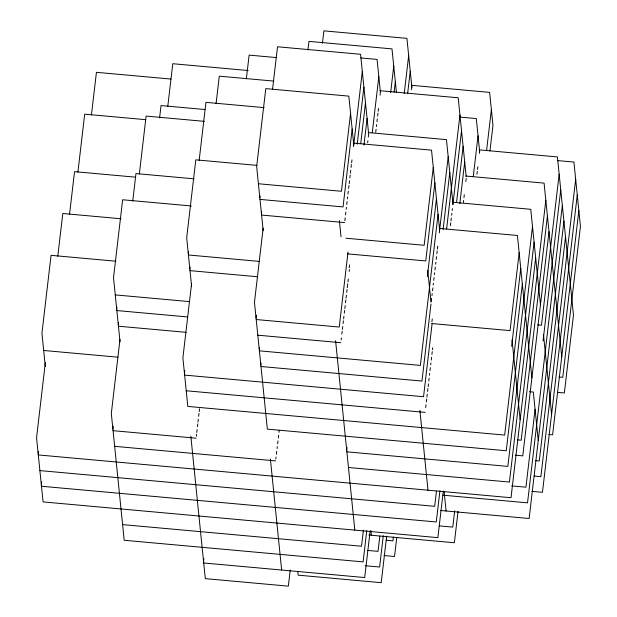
<?xml version="1.0" encoding="UTF-8"?>
<svg xmlns="http://www.w3.org/2000/svg" width="617" height="617" viewBox="0 0 617 617"><rect width="100%" height="100%" fill="white"/><g stroke="black" fill="none" stroke-linecap="round" stroke-linejoin="round"><path stroke-width="0.93" d="M45.342 362.649L36.557 437.738L43.074 501.906L437.862 537.631L443.307 491.055M57.79 256.263L62.795 213.497L121.017 218.765M38.146 453.395L38.37 451.497M69.536 214.423L74.541 171.657L135.624 177.179M41.324 484.707L41.663 481.862M77.904 172.135L84.691 114.16L145.774 119.683M91.424 115.086L96.429 72.32L170.878 79.053M116.69 309.017L116.914 307.112M118.279 324.673L118.503 322.768M132.74 201.142L135.964 173.578L194.185 178.845M119.991 339.342L111.315 413.483L124.194 540.268L363.105 561.886L366.776 530.527M139.334 174.063L146.113 116.081L204.335 121.348M112.903 429.139L113.235 426.285M159.595 117.909L161.037 105.553L204.944 109.525M167.778 106.486L172.783 63.713L248.181 70.539M188.27 253.44L188.494 251.543M199.168 160.327L205.947 102.353L264.169 107.62M189.859 269.097L190.082 267.2M191.563 283.774L182.887 357.906L187.815 406.418L504.667 435.085L522.344 283.997M184.475 373.563L184.815 370.709M216.058 103.733L219.282 76.169L273.686 81.089M196.322 436.273L196.545 434.36M196.769 432.455L197.101 429.609M197.432 426.756L197.764 423.91M197.988 422.013L198.319 419.159M198.659 416.313L198.99 413.467M199.214 411.562L199.546 408.716M246.345 78.868L249.129 55.114L276.809 57.612M203.564 561.439L203.895 558.586M259.842 197.872L260.065 195.967M272.521 89.55L277.527 46.776L360.559 54.288L368.673 134.113L368.334 136.982M261.438 213.528L261.654 211.623M263.143 228.197L254.466 302.338L267.346 429.123L506.256 450.742L532.494 226.501M256.055 317.994L256.387 315.14M259.233 349.307L259.456 347.402M260.829 364.963L261.045 363.058M307.96 49.931L308.963 41.378L391.996 48.89L396.438 92.627M322.436 43.205L323.886 30.85L406.919 38.362L411.886 87.244M275.845 458.986L276.069 457.074M276.408 454.212L276.74 451.366M277.072 448.52L277.295 446.615M277.627 443.77L277.958 440.924M278.29 438.07L278.629 435.224M278.961 432.378L279.185 430.473M290.237 569.992L288.347 586.15L205.307 578.638L190.838 436.188M350.572 113.327L341.448 191.27L258.407 183.75M352.16 128.984L343.037 206.926L260.004 199.407M344.849 220.662L345.188 217.793M345.52 214.947L345.852 212.094M346.191 209.248L346.407 207.351M346.746 204.497L347.078 201.651M347.41 198.805L347.633 196.9M347.965 194.054L348.297 191.208M348.636 188.355L348.967 185.509M349.191 183.611L349.523 180.758M349.854 177.912L350.186 175.066M350.41 173.169L350.741 170.315M351.081 167.469L351.412 164.616M351.636 162.718L351.968 159.872M353.526 146.576L362.31 71.487M357.228 144.17L363.899 87.144M348.034 251.96L339.25 327.049L256.209 319.529M360.706 143.668L365.488 102.8M349.214 267.755L349.554 264.878M341.17 339.828L341.394 337.915M341.841 334.121L342.173 331.267M342.396 329.37L342.728 326.524M343.067 323.67L343.399 320.825M343.623 318.927L343.954 316.074M344.286 313.228L344.618 310.382M344.841 308.477L345.173 305.631M345.512 302.785L345.844 299.931M346.068 298.034L346.399 295.188M346.731 292.335L347.062 289.489M347.286 287.591L347.733 283.789M347.957 281.892L348.289 279.046M349.176 271.449L349.399 269.552M363.968 145.072L367.084 118.456M367.67 142.666L367.894 140.769M372.259 132.694L378.823 76.616M375.738 132.192L376.077 129.346M376.409 126.493L376.632 124.595M376.964 121.75L377.296 118.896M377.627 116.05L377.966 113.204M378.182 111.299L378.522 108.453M380.08 95.141L380.411 92.272L377.072 59.417L360.852 57.952M346.715 450.294L347.047 447.441M390.63 92.704L393.746 66.088M394.109 92.203L395.335 81.745M404.22 93.576L408.67 55.561M407.698 93.074L410.259 71.217M411.508 89.743L411.847 86.874M363.405 530.072L361.508 546.23L122.598 524.612M370.146 530.975L364.693 577.543L203.718 562.982M379.802 536.158L378.02 551.359L367.524 550.41M383.288 535.656L379.617 567.015L365.295 565.72M386.658 536.104L381.206 582.672L298.165 575.16L297.78 571.342M433.273 167.346L424.157 245.288L345.89 238.208M393.391 537.029L392.944 540.831L386.265 540.23M434.869 183.002L425.745 260.945L347.479 253.865M396.762 537.484L394.533 556.488L384.036 555.539M427.334 276.601L436.458 198.659M438.047 214.315L420.362 365.411L259.395 350.842M430.967 304.081L421.959 381.067L260.983 366.498M431.298 301.227L431.63 298.381M431.969 295.535L432.185 293.63M432.525 290.784L432.856 287.938M433.188 285.085L433.412 283.188M433.743 280.342L434.075 277.488M434.407 274.642L434.63 272.745M434.97 269.891L435.301 267.045M435.633 264.199L435.857 262.294M436.188 259.448L436.52 256.603M436.851 253.749L437.191 250.903M437.414 249.006L437.746 246.152M439.296 232.856L448.197 156.818M431.923 321.773L432.262 318.904M432.108 323.539L423.547 396.723L184.637 375.105M443.114 229.509L449.785 172.475M425.699 407.59L426.031 404.744M426.362 401.898L426.694 399.045M426.918 397.147L427.249 394.302M427.589 391.448L427.92 388.602M428.144 386.705L428.476 383.859M428.807 381.005L429.139 378.159M429.471 375.306L429.694 373.408M430.034 370.562L430.365 367.709M430.697 364.863L430.921 362.966M431.252 360.12L431.584 357.266M431.915 354.42L432.255 351.567M432.478 349.669L432.694 347.772M446.6 229.007L459.943 114.978M450.41 225.668L450.742 222.822M450.965 220.917L451.297 218.071M451.629 215.225L451.852 213.328M452.184 210.474L452.408 208.577M452.855 204.775L461.531 130.634M456.557 202.368L463.12 146.291M459.819 203.772L464.709 161.947M463.406 202.33L463.629 200.432M463.961 197.587L464.3 194.733M465.85 181.437L466.19 178.56M436.458 491.109L434.677 506.318L39.889 470.594M473.262 176.639L478.044 135.763M439.936 490.608L436.265 521.974L41.486 486.25M476.964 174.249L477.296 171.403M477.519 169.505L477.851 166.652M479.409 153.34L479.633 151.42M486.589 150.455L491.379 109.579M489.96 150.903L492.968 125.236L489.628 92.388L411.362 85.3M454.675 510.945L452.778 527.103L439.42 525.892M458.045 511.393L454.374 542.759L368.796 535.016M519.167 252.685L510.043 330.619L431.777 323.539M511.632 346.276L520.756 268.341M534.091 242.157L507.845 466.398L346.87 451.837M535.679 257.813L509.434 482.054L348.458 467.493M545.829 200.317L511.023 497.711L38.3 454.937M547.418 215.973L521.18 440.214L517.362 439.875M549.007 231.63L522.769 455.87L515.133 455.184M559.164 174.133L541.479 325.221L537.662 324.881M535.07 409.248L525.946 487.183L511.632 485.887M543.068 340.877L560.753 189.789M562.342 205.446L527.535 502.84L442.921 495.181M563.93 221.102L529.131 518.496L440.692 510.498M565.519 236.758L539.281 460.999L535.463 460.66M575.676 179.262L540.87 476.656L534.191 476.054M577.265 194.918L542.459 492.312L531.962 491.363M578.854 210.574L552.608 434.815L548.791 434.468M379.933 90.699L458.192 97.787L466.205 176.655M460.074 117.099L476.293 118.572L479.671 151.79M368.187 132.547L446.453 139.627L453.009 204.158M479.154 149.854L557.413 156.934L573.471 315.04L564.354 392.975L557.675 392.373M557.699 160.597L573.926 162.063L580.443 226.231L562.766 377.319L558.948 376.972M353.263 143.075L431.53 150.155L439.636 229.971M465.82 176.038L544.086 183.118L561.732 356.881M256.88 165.371L195.797 159.849L186.681 237.784L191.602 286.296M452.485 202.222L530.751 209.302L540.446 304.783M191.355 205.978L122.636 199.761L113.513 277.704L120.03 341.864M439.157 228.406L517.416 235.486L531.885 377.936M261.593 215.063L344.625 222.583M188.424 254.983L259.055 261.377M115.957 261.207L51.057 255.338L41.933 333.273L45.311 366.498M190.013 270.639L257.783 276.771M115.256 294.895L189.704 301.636M116.852 310.552L187.475 316.945M257.798 335.185L340.839 342.705M118.441 326.208L186.203 332.339M529.502 391.702L533.319 392.05L538.248 440.561M43.684 350.471L118.125 357.204M186.226 390.762L425.136 412.38M113.058 430.674L196.098 438.193M114.646 446.33L275.622 460.899M543.477 334.553L551.583 414.377M512.041 339.952L520.146 419.776M427.743 270.277L430.982 302.176M444.117 491.51L446.091 510.984M419.884 410.374L427.99 490.199M353.788 145.01L348.821 96.129L265.788 88.617L256.664 166.559L263.181 230.719M339.373 220.577L341.024 236.82M370.848 530.466L371.334 535.247M335.579 340.7L354.821 530.119M270.369 458.901L281.653 570.031"/></g></svg>
